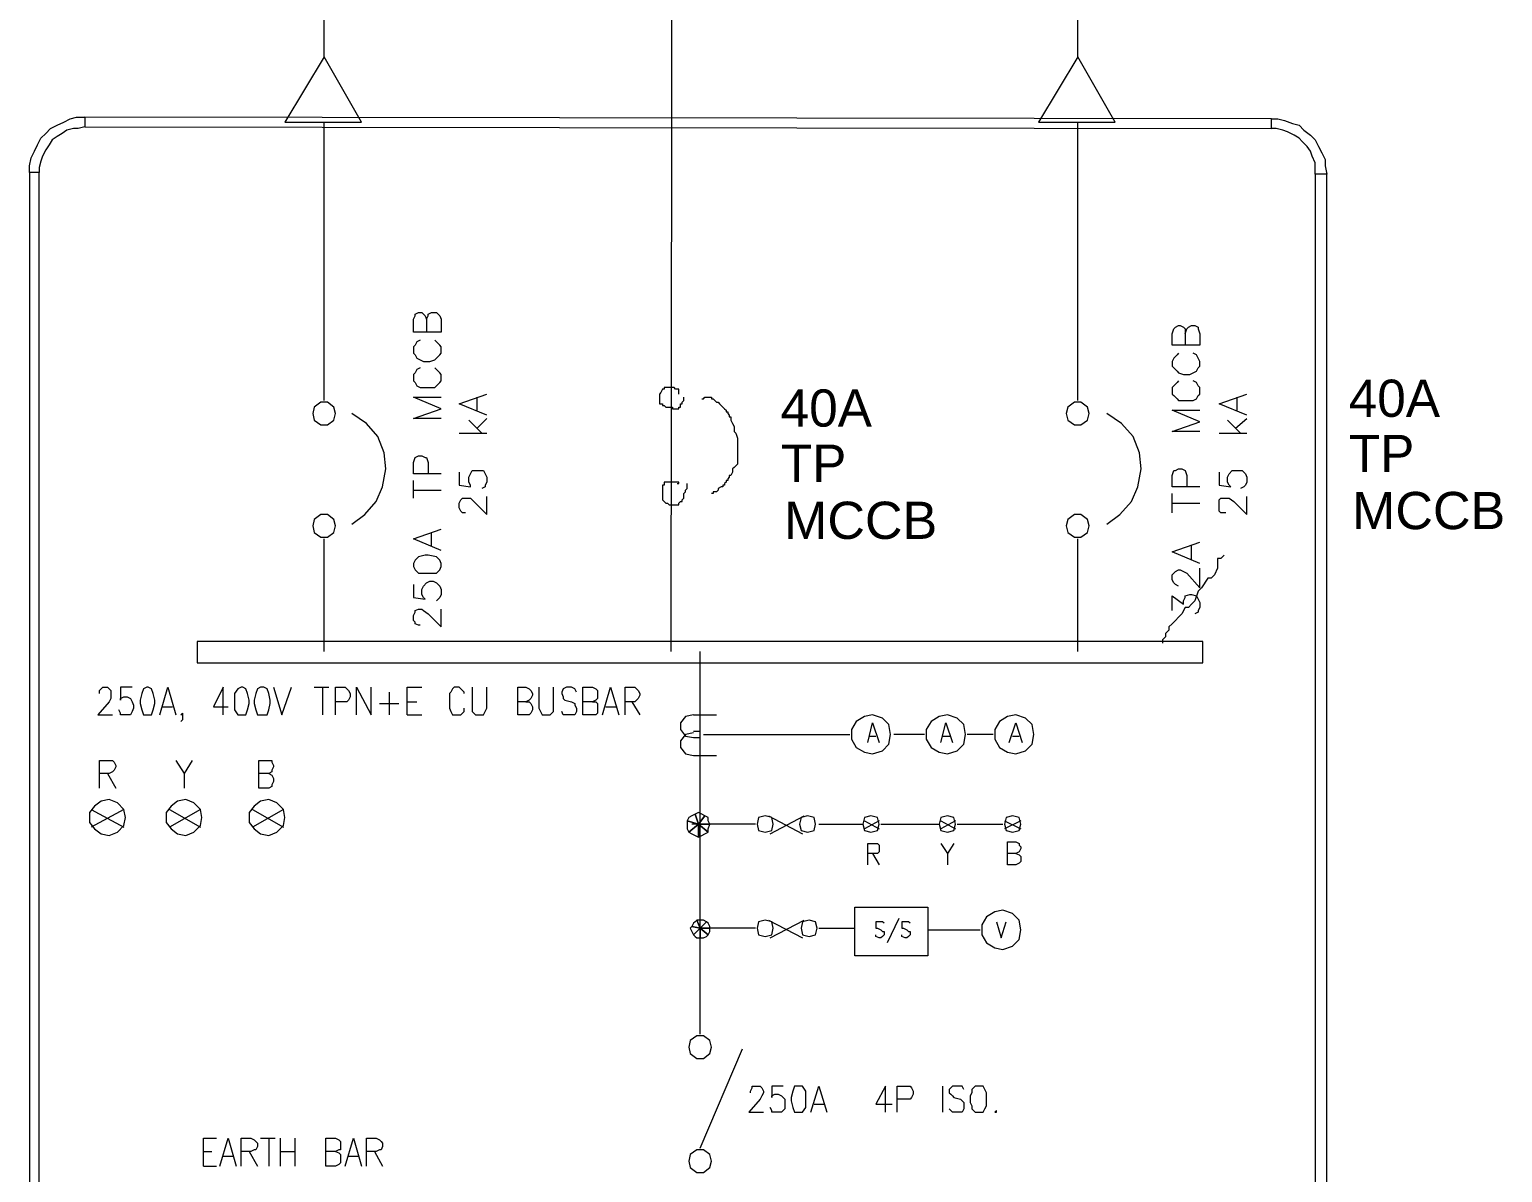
# Model space of a CAD drawing. Header units: inches. Extents: x 0.2 to 10.8, y 0.5 to 8.
# Drawn here: x 1.327 to 2.835, y 3.202 to 4.371 of the extents above; entities that cross this region are included whole.
import ezdxf

# ---------------------------------------------------------------- set-up
doc = ezdxf.new("R2010")
doc.units = ezdxf.units.IN
doc.header["$MEASUREMENT"] = 0
doc.layers.add('PDF_Geometry', color=7, linetype='Continuous')
doc.layers.add('PDF_Text', color=1, linetype='Continuous')
doc.styles.add('PDF Microsoft Sans Serif', font='micross.ttf')

msp = doc.modelspace()

# ---------------------------------------------------------------- linework, layer by layer
at = {"layer": 'PDF_Geometry', "lineweight": 9}
for points in [[(1.6283, 4.3433), (1.6283, 5.3067)], [(2.4, 4.3433), (2.4, 5.3067)], [(1.6283, 3.9917), (1.6283, 4.2767)], [(2.4, 3.9917), (2.4, 4.2767)], [(1.6283, 3.735), (1.6283, 3.85)], [(2.4, 3.735), (2.4, 3.85)], [(2.0133, 3.3433), (2.0133, 3.735)], [(2.0067, 3.67), (2.03, 3.67)], [(2.0067, 3.6533), (2.0133, 3.6533)], [(2.0067, 3.6467), (2.0133, 3.6467)], [(2.0167, 3.65), (2.1667, 3.65)], [(2.2433, 3.65), (2.2117, 3.65)], [(2.3133, 3.65), (2.2867, 3.65)], [(2.0067, 3.6283), (2.03, 3.6283)], [(2.07, 3.5583), (2.005, 3.5583)], [(2.07, 3.4517), (2.0133, 3.4517)], [(2.0133, 3.2267), (2.0567, 3.3283)]]:
    msp.add_lwpolyline(points, dxfattribs=at)
at = {"layer": 'PDF_Geometry', "color": 1, "lineweight": 9}
msp.add_lwpolyline([(1.985, 5.1317), (1.9833, 3.735)], dxfattribs=at)
at = {"layer": 'PDF_Geometry', "lineweight": 13}
for points in [[(1.6283, 4.3433), (1.5883, 4.2767), (1.6667, 4.2767), (1.6283, 4.3433)], [(2.4, 4.3433), (2.36, 4.2767), (2.4383, 4.2767), (2.4, 4.3433)], [(1.3833, 4.2817), (1.3833, 4.2717), (1.3767, 4.27), (1.3717, 4.27), (1.365, 4.2683), (1.36, 4.265), (1.355, 4.2617), (1.35, 4.2583), (1.3467, 4.2533), (1.3433, 4.2483), (1.34, 4.2417), (1.3383, 4.2367), (1.3367, 4.23), (1.3367, 4.225), (1.3267, 4.225), (1.3267, 4.2317), (1.3283, 4.24), (1.3317, 4.2467), (1.335, 4.2533), (1.3383, 4.26), (1.3433, 4.265), (1.3483, 4.27), (1.355, 4.2733), (1.3617, 4.2767), (1.3683, 4.28), (1.375, 4.2817), (1.3833, 4.2817)], [(1.3833, 4.2817), (1.3833, 4.2717), (2.5983, 4.27), (2.5983, 4.28), (1.3833, 4.2817)], [(2.655, 4.2233), (2.6433, 4.2233), (2.6433, 4.23), (2.6433, 4.235), (2.64, 4.2417), (2.6383, 4.2467), (2.635, 4.2517), (2.63, 4.2567), (2.6267, 4.26), (2.6217, 4.2633), (2.615, 4.2667), (2.61, 4.2683), (2.6033, 4.27), (2.5983, 4.27), (2.5983, 4.28), (2.605, 4.28), (2.6117, 4.2783), (2.62, 4.275), (2.6267, 4.2733), (2.6317, 4.2683), (2.6383, 4.2633), (2.6433, 4.2583), (2.6467, 4.2517), (2.65, 4.245), (2.6533, 4.2383), (2.6533, 4.2317), (2.655, 4.2233)], [(1.3267, 3.1783), (1.3367, 3.1783), (1.3367, 4.225), (1.3267, 4.225), (1.3267, 3.1783)], [(2.655, 4.2233), (2.6433, 4.2233), (2.6433, 3.1767), (2.655, 3.1767), (2.655, 4.2233)], [(1.7333, 4.075), (1.735, 4.0783), (1.735, 4.08), (1.7383, 4.0817), (1.7433, 4.0817), (1.745, 4.08), (1.7467, 4.0783), (1.7483, 4.075), (1.7483, 4.0617), (1.72, 4.0617), (1.72, 4.075), (1.7217, 4.0783), (1.7217, 4.08), (1.725, 4.0817), (1.7283, 4.0817), (1.73, 4.08), (1.7317, 4.0783), (1.7333, 4.075), (1.7333, 4.0617)], [(2.51, 4.06), (2.5117, 4.065), (2.5133, 4.0667), (2.5167, 4.0683), (2.52, 4.0683), (2.5233, 4.0667), (2.5233, 4.065), (2.525, 4.06), (2.525, 4.0483), (2.4967, 4.0483), (2.4967, 4.06), (2.4983, 4.065), (2.5, 4.0667), (2.5033, 4.0683), (2.505, 4.0683), (2.5083, 4.0667), (2.51, 4.065), (2.51, 4.06), (2.51, 4.0483)], [(1.7267, 4.0533), (1.7233, 4.0517), (1.7217, 4.0483), (1.72, 4.0467), (1.72, 4.04), (1.7217, 4.0383), (1.7233, 4.035), (1.7267, 4.0333), (1.73, 4.0317), (1.7367, 4.0317), (1.7417, 4.0333), (1.7433, 4.035), (1.7467, 4.0383), (1.7483, 4.04), (1.7483, 4.0467), (1.7467, 4.0483), (1.7433, 4.0517), (1.7417, 4.0533)], [(2.5033, 4.04), (2.5017, 4.0383), (2.4983, 4.035), (2.4967, 4.0317), (2.4967, 4.0267), (2.4983, 4.025), (2.5017, 4.0217), (2.5033, 4.02), (2.5083, 4.0183), (2.515, 4.0183), (2.5183, 4.02), (2.5217, 4.0217), (2.5233, 4.025), (2.525, 4.0267), (2.525, 4.0317), (2.5233, 4.035), (2.5217, 4.0383), (2.5183, 4.04)], [(1.7267, 4.025), (1.7233, 4.0233), (1.7217, 4.02), (1.72, 4.0183), (1.72, 4.0117), (1.7217, 4.01), (1.7233, 4.0067), (1.7267, 4.005), (1.73, 4.005), (1.7367, 4.005), (1.7417, 4.005), (1.7433, 4.0067), (1.7467, 4.01), (1.7483, 4.0117), (1.7483, 4.0183), (1.7467, 4.02), (1.7433, 4.0233), (1.7417, 4.025)], [(1.795, 3.9767), (1.7667, 3.9883), (1.795, 3.9983)], [(2.5033, 4.0117), (2.5017, 4.01), (2.4983, 4.0067), (2.4967, 4.005), (2.4967, 3.9983), (2.4983, 3.9967), (2.5017, 3.9933), (2.5033, 3.9917), (2.5083, 3.9917), (2.515, 3.9917), (2.5183, 3.9917), (2.5217, 3.9933), (2.5233, 3.9967), (2.525, 3.9983), (2.525, 4.005), (2.5233, 4.0067), (2.5217, 4.01), (2.5183, 4.0117)], [(2.5733, 3.9767), (2.545, 3.9883), (2.5733, 3.9983)], [(1.64, 3.9783), (1.6383, 3.985), (1.6317, 3.99), (1.625, 3.99), (1.6183, 3.985), (1.6167, 3.9783), (1.6183, 3.9717), (1.625, 3.9667), (1.6317, 3.9667), (1.6383, 3.9717), (1.64, 3.9783)], [(1.7483, 3.9733), (1.72, 3.9733), (1.7483, 3.9833), (1.72, 3.995), (1.7483, 3.995)], [(1.785, 3.9817), (1.785, 3.995)], [(2.4117, 3.9783), (2.41, 3.985), (2.4033, 3.99), (2.3967, 3.99), (2.39, 3.985), (2.3883, 3.9783), (2.39, 3.9717), (2.3967, 3.9667), (2.4033, 3.9667), (2.41, 3.9717), (2.4117, 3.9783)], [(2.5633, 3.9817), (2.5633, 3.995)], [(1.6567, 3.865), (1.67, 3.875), (1.6817, 3.8883), (1.6883, 3.9033), (1.6917, 3.9217), (1.69, 3.9383), (1.6833, 3.955), (1.6717, 3.9683), (1.6567, 3.9783)], [(1.7767, 3.9717), (1.79, 3.9583)], [(1.785, 3.9633), (1.795, 3.9733)], [(2.43, 3.865), (2.4433, 3.875), (2.455, 3.8883), (2.4617, 3.9033), (2.465, 3.9217), (2.4633, 3.9383), (2.4567, 3.955), (2.445, 3.9683), (2.43, 3.9783)], [(2.525, 3.96), (2.4967, 3.96), (2.525, 3.97), (2.4967, 3.9817), (2.525, 3.9817)], [(2.5533, 3.9717), (2.5667, 3.9583)], [(2.5617, 3.9633), (2.5733, 3.9733)], [(1.7667, 3.9583), (1.795, 3.9583)], [(2.545, 3.9583), (2.5733, 3.9583)], [(1.7483, 3.9167), (1.72, 3.9167), (1.72, 3.9283), (1.7217, 3.9333), (1.725, 3.935), (1.7283, 3.935), (1.7317, 3.9333), (1.7333, 3.9333), (1.735, 3.9283), (1.735, 3.9167)], [(1.72, 3.8917), (1.72, 3.91)], [(1.7667, 3.9183), (1.7667, 3.905), (1.7783, 3.9033), (1.7783, 3.905), (1.7767, 3.9083), (1.7767, 3.9133), (1.7783, 3.9167), (1.78, 3.92), (1.785, 3.92), (1.7867, 3.92), (1.7917, 3.92), (1.7933, 3.9167), (1.795, 3.9133), (1.795, 3.9083), (1.7933, 3.905), (1.7933, 3.9033), (1.79, 3.9017)], [(2.525, 3.9033), (2.4967, 3.9033), (2.4967, 3.915), (2.4983, 3.92), (2.5, 3.92), (2.5033, 3.9217), (2.5067, 3.9217), (2.51, 3.92), (2.5117, 3.915), (2.5117, 3.9033)], [(2.545, 3.9183), (2.545, 3.905), (2.5567, 3.9033), (2.555, 3.905), (2.5533, 3.9083), (2.5533, 3.9133), (2.555, 3.9167), (2.5583, 3.92), (2.5617, 3.92), (2.565, 3.92), (2.5683, 3.92), (2.5717, 3.9167), (2.5733, 3.9133), (2.5733, 3.9083), (2.5717, 3.905), (2.57, 3.9033), (2.5667, 3.9017)], [(1.72, 3.9), (1.7483, 3.9)], [(1.7733, 3.8767), (1.7717, 3.8767), (1.77, 3.8767), (1.7683, 3.8783), (1.7667, 3.8817), (1.7667, 3.8867), (1.7683, 3.89), (1.77, 3.8917), (1.7717, 3.8917), (1.775, 3.8917), (1.7783, 3.8917), (1.7817, 3.8883), (1.795, 3.875), (1.795, 3.8933)], [(2.4967, 3.8767), (2.4967, 3.8967)], [(2.5517, 3.8767), (2.55, 3.8767), (2.5467, 3.8767), (2.545, 3.8783), (2.545, 3.8817), (2.545, 3.8867), (2.545, 3.89), (2.5467, 3.8917), (2.55, 3.8917), (2.5517, 3.8917), (2.555, 3.8917), (2.56, 3.8883), (2.5733, 3.875), (2.5733, 3.8933)], [(2.4967, 3.8867), (2.525, 3.8867)], [(1.64, 3.8633), (1.6383, 3.87), (1.6317, 3.875), (1.625, 3.875), (1.6183, 3.87), (1.6167, 3.8633), (1.6183, 3.8567), (1.625, 3.8517), (1.6317, 3.8517), (1.6383, 3.8567), (1.64, 3.8633)], [(2.4117, 3.8633), (2.41, 3.87), (2.4033, 3.875), (2.3967, 3.875), (2.39, 3.87), (2.3883, 3.8633), (2.39, 3.8567), (2.3967, 3.8517), (2.4033, 3.8517), (2.41, 3.8567), (2.4117, 3.8633)], [(1.7483, 3.8383), (1.72, 3.85), (1.7483, 3.86)], [(1.7383, 3.8433), (1.7383, 3.8567)], [(2.525, 3.825), (2.4967, 3.8367), (2.525, 3.8467)], [(1.72, 3.8217), (1.7217, 3.8183), (1.725, 3.815), (1.7317, 3.815), (1.735, 3.815), (1.7433, 3.815), (1.7467, 3.8183), (1.7483, 3.8217), (1.7483, 3.825), (1.7467, 3.8283), (1.7433, 3.8317), (1.735, 3.8333), (1.7317, 3.8333), (1.725, 3.8317), (1.7217, 3.8283), (1.72, 3.825), (1.72, 3.8217)], [(2.5167, 3.8283), (2.5167, 3.8433)], [(2.5033, 3.8017), (2.5, 3.8033), (2.4983, 3.805), (2.4967, 3.8083), (2.4967, 3.8133), (2.4983, 3.815), (2.5, 3.8167), (2.5033, 3.8183), (2.505, 3.8183), (2.5083, 3.8167), (2.5117, 3.815), (2.525, 3.8), (2.525, 3.82)], [(1.72, 3.8033), (1.72, 3.79), (1.7317, 3.7883), (1.73, 3.79), (1.7283, 3.7933), (1.7283, 3.7983), (1.73, 3.8017), (1.7333, 3.805), (1.7367, 3.8067), (1.74, 3.8067), (1.7433, 3.805), (1.7467, 3.8017), (1.7483, 3.7983), (1.7483, 3.7933), (1.7467, 3.79), (1.745, 3.7883), (1.7433, 3.7867)], [(2.4967, 3.7767), (2.4967, 3.7917), (2.5083, 3.7833), (2.5083, 3.7867), (2.51, 3.79), (2.51, 3.7917), (2.515, 3.7933), (2.5167, 3.7933), (2.5217, 3.7917), (2.5233, 3.7883), (2.525, 3.785), (2.525, 3.78), (2.5233, 3.7767), (2.5233, 3.775), (2.52, 3.7733)], [(1.7267, 3.7617), (1.725, 3.7617), (1.7217, 3.7633), (1.7217, 3.765), (1.72, 3.7667), (1.72, 3.7717), (1.7217, 3.775), (1.7217, 3.7767), (1.725, 3.7783), (1.7283, 3.7783), (1.73, 3.7767), (1.735, 3.7733), (1.7483, 3.76), (1.7483, 3.7783)], [(1.4983, 3.745), (1.4983, 3.7233), (2.5283, 3.7233), (2.5283, 3.745), (1.4983, 3.745)], [(1.3983, 3.6917), (1.3983, 3.695), (1.4, 3.6967), (1.4017, 3.6983), (1.4067, 3.6983), (1.4083, 3.6967), (1.41, 3.695), (1.41, 3.6917), (1.41, 3.69), (1.41, 3.6867), (1.4083, 3.6833), (1.3967, 3.67), (1.4117, 3.67)], [(1.4317, 3.6983), (1.42, 3.6983), (1.42, 3.685), (1.42, 3.6867), (1.4233, 3.6883), (1.4267, 3.6883), (1.43, 3.6867), (1.4317, 3.6833), (1.4333, 3.68), (1.4333, 3.6767), (1.4317, 3.6733), (1.43, 3.67), (1.4267, 3.67), (1.4233, 3.67), (1.42, 3.67), (1.42, 3.6717), (1.4183, 3.675)], [(1.4467, 3.6983), (1.4433, 3.6967), (1.4417, 3.6917), (1.44, 3.685), (1.44, 3.6817), (1.4417, 3.675), (1.4433, 3.67), (1.4467, 3.67), (1.4483, 3.67), (1.4517, 3.67), (1.4533, 3.675), (1.455, 3.6817), (1.455, 3.685), (1.4533, 3.6917), (1.4517, 3.6967), (1.4483, 3.6983), (1.4467, 3.6983)], [(1.46, 3.67), (1.4683, 3.6983), (1.4767, 3.67)], [(1.525, 3.67), (1.525, 3.6983), (1.515, 3.6783), (1.53, 3.6783)], [(1.5433, 3.6983), (1.54, 3.6967), (1.5367, 3.6917), (1.5367, 3.685), (1.5367, 3.6817), (1.5367, 3.675), (1.54, 3.67), (1.5433, 3.67), (1.545, 3.67), (1.5483, 3.67), (1.55, 3.675), (1.5517, 3.6817), (1.5517, 3.685), (1.55, 3.6917), (1.5483, 3.6967), (1.545, 3.6983), (1.5433, 3.6983)], [(1.5633, 3.6983), (1.56, 3.6967), (1.5583, 3.6917), (1.5567, 3.685), (1.5567, 3.6817), (1.5583, 3.675), (1.56, 3.67), (1.5633, 3.67), (1.5667, 3.67), (1.57, 3.67), (1.5717, 3.675), (1.5733, 3.6817), (1.5733, 3.685), (1.5717, 3.6917), (1.57, 3.6967), (1.5667, 3.6983), (1.5633, 3.6983)], [(1.5767, 3.6983), (1.585, 3.67), (1.595, 3.6983)], [(1.6183, 3.6983), (1.6333, 3.6983)], [(1.6267, 3.6983), (1.6267, 3.67)], [(1.64, 3.67), (1.64, 3.6983), (1.65, 3.6983), (1.6517, 3.6967), (1.6533, 3.695), (1.655, 3.6917), (1.655, 3.6883), (1.6533, 3.685), (1.6517, 3.6833), (1.65, 3.6833), (1.64, 3.6833)], [(1.6617, 3.67), (1.6617, 3.6983), (1.6767, 3.67), (1.6767, 3.6983)], [(1.7133, 3.67), (1.7133, 3.6983), (1.7283, 3.6983)], [(1.7717, 3.6917), (1.7717, 3.6933), (1.7683, 3.6967), (1.7667, 3.6983), (1.7617, 3.6983), (1.76, 3.6967), (1.7583, 3.6933), (1.7567, 3.6917), (1.7567, 3.6867), (1.7567, 3.68), (1.7567, 3.6767), (1.7583, 3.6733), (1.76, 3.67), (1.7617, 3.67), (1.7667, 3.67), (1.7683, 3.67), (1.7717, 3.6733), (1.7717, 3.6767)], [(1.78, 3.6983), (1.78, 3.6767), (1.78, 3.6733), (1.7833, 3.67), (1.7867, 3.67), (1.7883, 3.67), (1.7917, 3.67), (1.7933, 3.6733), (1.795, 3.6767), (1.795, 3.6983)], [(1.835, 3.6833), (1.8383, 3.6833), (1.84, 3.6817), (1.8417, 3.6783), (1.8417, 3.675), (1.84, 3.6717), (1.8383, 3.67), (1.835, 3.67), (1.8267, 3.67), (1.8267, 3.6983), (1.835, 3.6983), (1.8383, 3.6967), (1.84, 3.695), (1.8417, 3.6917), (1.8417, 3.69), (1.84, 3.6867), (1.8383, 3.685), (1.835, 3.6833), (1.8267, 3.6833)], [(1.8483, 3.6983), (1.8483, 3.6767), (1.85, 3.6733), (1.8517, 3.67), (1.855, 3.67), (1.8567, 3.67), (1.86, 3.67), (1.8633, 3.6733), (1.8633, 3.6767), (1.8633, 3.6983)], [(1.8867, 3.6933), (1.885, 3.6967), (1.8817, 3.6983), (1.8767, 3.6983), (1.8733, 3.6967), (1.8717, 3.6933), (1.8717, 3.6917), (1.8733, 3.6883), (1.8733, 3.6867), (1.875, 3.685), (1.8817, 3.6833), (1.885, 3.6817), (1.885, 3.68), (1.8867, 3.6767), (1.8867, 3.6733), (1.885, 3.67), (1.8817, 3.67), (1.8767, 3.67), (1.8733, 3.67), (1.8717, 3.6733)], [(1.9033, 3.6833), (1.9067, 3.6833), (1.9083, 3.6817), (1.9083, 3.6783), (1.9083, 3.675), (1.9083, 3.6717), (1.9067, 3.67), (1.9033, 3.67), (1.8933, 3.67), (1.8933, 3.6983), (1.9033, 3.6983), (1.9067, 3.6967), (1.9083, 3.695), (1.9083, 3.6917), (1.9083, 3.69), (1.9083, 3.6867), (1.9067, 3.685), (1.9033, 3.6833), (1.8933, 3.6833)], [(1.9133, 3.67), (1.9217, 3.6983), (1.93, 3.67)], [(1.9367, 3.67), (1.9367, 3.6983), (1.9467, 3.6983), (1.9483, 3.6967), (1.95, 3.695), (1.9517, 3.6917), (1.9517, 3.69), (1.95, 3.6867), (1.9483, 3.685), (1.9467, 3.6833), (1.9367, 3.6833)], [(1.685, 3.6817), (1.705, 3.6817)], [(1.695, 3.6933), (1.695, 3.67)], [(1.7133, 3.6833), (1.7233, 3.6833)], [(1.9433, 3.6833), (1.9517, 3.67)], [(1.4633, 3.6783), (1.4733, 3.6783)], [(1.4833, 3.67), (1.4817, 3.67), (1.4833, 3.6717), (1.4833, 3.67), (1.4833, 3.6683), (1.4833, 3.665), (1.4817, 3.6633)], [(1.7133, 3.67), (1.7283, 3.67)], [(1.9167, 3.6783), (1.9283, 3.6783)], [(2.0067, 3.67), (1.9983, 3.6683), (1.9933, 3.6617), (1.9933, 3.655), (1.9983, 3.6483), (2.0067, 3.6467)], [(2.2083, 3.65), (2.2067, 3.66), (2.2, 3.6667), (2.19, 3.67), (2.1817, 3.6683), (2.1733, 3.6633), (2.1683, 3.655), (2.1683, 3.645), (2.1733, 3.6367), (2.1817, 3.6317), (2.19, 3.63), (2.2, 3.6333), (2.2067, 3.64), (2.2083, 3.65)], [(2.285, 3.65), (2.2833, 3.66), (2.2767, 3.6667), (2.2667, 3.67), (2.2583, 3.6683), (2.25, 3.6633), (2.245, 3.655), (2.245, 3.645), (2.25, 3.6367), (2.2583, 3.6317), (2.2667, 3.63), (2.2767, 3.6333), (2.2833, 3.64), (2.285, 3.65)], [(2.355, 3.65), (2.3533, 3.66), (2.3467, 3.6667), (2.3367, 3.67), (2.3283, 3.6683), (2.32, 3.6633), (2.315, 3.655), (2.315, 3.645), (2.32, 3.6367), (2.3283, 3.6317), (2.3367, 3.63), (2.3467, 3.6333), (2.3533, 3.64), (2.355, 3.65)], [(2.0067, 3.6517), (1.9983, 3.65), (1.9933, 3.6433), (1.9933, 3.6367), (1.9983, 3.63), (2.0067, 3.6283)], [(2.0133, 3.6483), (2.0133, 3.6517)], [(2.185, 3.6417), (2.19, 3.6617), (2.1967, 3.6417)], [(2.26, 3.6417), (2.265, 3.6617), (2.2717, 3.6417)], [(2.33, 3.6417), (2.3367, 3.6617), (2.3433, 3.6417)], [(2.1867, 3.6483), (2.1933, 3.6483)], [(2.2617, 3.6483), (2.27, 3.6483)], [(2.3333, 3.6483), (2.34, 3.6483)], [(1.3983, 3.595), (1.3983, 3.6233), (1.4083, 3.6233), (1.4117, 3.6233), (1.4133, 3.6217), (1.415, 3.6183), (1.415, 3.6167), (1.4133, 3.6133), (1.4117, 3.6117), (1.4083, 3.61), (1.3983, 3.61)], [(1.4767, 3.6233), (1.485, 3.61), (1.485, 3.595)], [(1.4933, 3.6233), (1.485, 3.61)], [(1.5717, 3.61), (1.575, 3.6083), (1.5767, 3.605), (1.5767, 3.6017), (1.575, 3.5983), (1.575, 3.5967), (1.5717, 3.595), (1.5617, 3.595), (1.5617, 3.6233), (1.5717, 3.6233), (1.575, 3.6233), (1.575, 3.6217), (1.5767, 3.6183), (1.5767, 3.6167), (1.575, 3.6133), (1.575, 3.6117), (1.5717, 3.61), (1.5617, 3.61)], [(1.4067, 3.61), (1.415, 3.595)], [(1.425, 3.565), (1.4233, 3.5733), (1.4167, 3.58), (1.4083, 3.5833), (1.4, 3.5817), (1.3933, 3.5767), (1.3883, 3.57), (1.3883, 3.56), (1.3933, 3.5533), (1.4, 3.5483), (1.4083, 3.5467), (1.4167, 3.55), (1.4233, 3.5567), (1.425, 3.565)], [(1.5033, 3.565), (1.5017, 3.5733), (1.495, 3.58), (1.4867, 3.5833), (1.4783, 3.5817), (1.4717, 3.5767), (1.4667, 3.57), (1.4667, 3.56), (1.4717, 3.5533), (1.4783, 3.5483), (1.4867, 3.5467), (1.495, 3.55), (1.5017, 3.5567), (1.5033, 3.565)], [(1.5883, 3.565), (1.5867, 3.5733), (1.58, 3.58), (1.5717, 3.5833), (1.5633, 3.5817), (1.5567, 3.5767), (1.5517, 3.57), (1.5517, 3.56), (1.5567, 3.5533), (1.5633, 3.5483), (1.5717, 3.5467), (1.58, 3.55), (1.5867, 3.5567), (1.5883, 3.565)], [(1.4233, 3.5733), (1.39, 3.555)], [(1.39, 3.5733), (1.4233, 3.555)], [(1.47, 3.5733), (1.5017, 3.555)], [(1.5017, 3.5733), (1.47, 3.555)], [(1.5867, 3.5733), (1.555, 3.555)], [(1.555, 3.5733), (1.5867, 3.555)], [(2.0083, 3.5683), (2.005, 3.5667), (2.0017, 3.565), (2, 3.5617), (2.0117, 3.5583), (2.0083, 3.5683)], [(2, 3.5617), (2, 3.5583), (2, 3.5533), (2.0017, 3.55), (2.0117, 3.5583), (2, 3.5617)], [(2.0183, 3.5667), (2.015, 3.5683), (2.0117, 3.57), (2.0083, 3.5683), (2.0117, 3.5583), (2.0183, 3.5667)], [(2.0233, 3.5583), (2.0217, 3.5617), (2.0217, 3.565), (2.0183, 3.5667), (2.0117, 3.5583), (2.0233, 3.5583)], [(2.0883, 3.5583), (2.0867, 3.565), (2.08, 3.5667), (2.0733, 3.565), (2.0717, 3.5583), (2.0733, 3.5517), (2.08, 3.55), (2.0867, 3.5517), (2.0883, 3.5583)], [(2.0833, 3.5667), (2.1183, 3.5483)], [(2.085, 3.5483), (2.12, 3.5667)], [(2.1317, 3.5583), (2.13, 3.565), (2.1233, 3.5667), (2.1167, 3.565), (2.115, 3.5583), (2.1167, 3.5517), (2.1233, 3.55), (2.13, 3.5517), (2.1317, 3.5583)], [(2.1967, 3.5583), (2.195, 3.565), (2.1883, 3.5667), (2.1817, 3.565), (2.18, 3.5583), (2.1817, 3.5517), (2.1883, 3.55), (2.195, 3.5517), (2.1967, 3.5583)], [(2.1967, 3.5617), (2.1817, 3.5533)], [(2.1817, 3.5617), (2.1967, 3.5533)], [(2.275, 3.5583), (2.2733, 3.565), (2.2667, 3.5667), (2.26, 3.565), (2.2583, 3.5583), (2.26, 3.5517), (2.2667, 3.55), (2.2733, 3.5517), (2.275, 3.5583)], [(2.275, 3.5617), (2.26, 3.5533)], [(2.26, 3.5617), (2.275, 3.5533)], [(2.3417, 3.5583), (2.34, 3.565), (2.3333, 3.5667), (2.3267, 3.565), (2.325, 3.5583), (2.3267, 3.5517), (2.3333, 3.55), (2.34, 3.5517), (2.3417, 3.5583)], [(2.3417, 3.5617), (2.325, 3.5533)], [(2.325, 3.5617), (2.3417, 3.5533)], [(2.0017, 3.55), (2.005, 3.5483), (2.0083, 3.5467), (2.0117, 3.545), (2.0117, 3.5583), (2.0017, 3.55)], [(2.0117, 3.545), (2.015, 3.5467), (2.0183, 3.5483), (2.0217, 3.55), (2.0117, 3.5583), (2.0117, 3.545)], [(2.0217, 3.55), (2.0217, 3.5533), (2.0233, 3.5583), (2.0117, 3.5583), (2.0217, 3.55)], [(2.135, 3.5583), (2.18, 3.5583)], [(2.1983, 3.5583), (2.2583, 3.5583)], [(2.2767, 3.5583), (2.3233, 3.5583)], [(2.185, 3.5167), (2.185, 3.5383), (2.1917, 3.5383), (2.195, 3.5383), (2.1967, 3.5367), (2.1967, 3.535), (2.1967, 3.5333), (2.1967, 3.53), (2.195, 3.5283), (2.1917, 3.5283), (2.185, 3.5283)], [(2.26, 3.5383), (2.2667, 3.5283), (2.2667, 3.5167)], [(2.2733, 3.5383), (2.2667, 3.5283)], [(2.3367, 3.5283), (2.34, 3.5267), (2.3417, 3.525), (2.3417, 3.52), (2.34, 3.5183), (2.3367, 3.5167), (2.3283, 3.5167), (2.3283, 3.54), (2.3367, 3.54), (2.34, 3.5383), (2.34, 3.5367), (2.3417, 3.535), (2.3417, 3.5333), (2.34, 3.53), (2.3367, 3.5283), (2.3283, 3.5283)], [(2.19, 3.5283), (2.1967, 3.5167)], [(2.2467, 3.4733), (2.2467, 3.4233), (2.1717, 3.4233), (2.1717, 3.4733), (2.2467, 3.4733)], [(2.3417, 3.45), (2.34, 3.46), (2.3333, 3.4667), (2.3233, 3.47), (2.315, 3.4683), (2.3067, 3.4633), (2.3017, 3.455), (2.3017, 3.445), (2.3067, 3.4367), (2.315, 3.4317), (2.3233, 3.43), (2.3333, 3.4333), (2.34, 3.44), (2.3417, 3.45)], [(2.01, 3.46), (2.0083, 3.4583), (2.0067, 3.4567), (2.005, 3.4533), (2.0133, 3.4517), (2.01, 3.46)], [(2.02, 3.4583), (2.0167, 3.46), (2.0133, 3.46), (2.01, 3.46), (2.0133, 3.4517), (2.02, 3.4583)], [(2.0233, 3.4517), (2.0233, 3.4533), (2.0217, 3.4567), (2.02, 3.4583), (2.0133, 3.4517), (2.0233, 3.4517)], [(2.0883, 3.4517), (2.0867, 3.4583), (2.08, 3.46), (2.0733, 3.4583), (2.0717, 3.4517), (2.0733, 3.445), (2.08, 3.4433), (2.0867, 3.445), (2.0883, 3.4517)], [(2.0833, 3.46), (2.1183, 3.4417)], [(2.085, 3.4417), (2.12, 3.46)], [(2.1333, 3.4517), (2.1317, 3.4583), (2.125, 3.46), (2.1183, 3.4583), (2.1167, 3.4517), (2.1183, 3.445), (2.125, 3.4433), (2.1317, 3.445), (2.1333, 3.4517)], [(2.2017, 3.4567), (2.2, 3.4583), (2.1983, 3.4583), (2.1967, 3.4583), (2.1933, 3.4583), (2.1933, 3.4567), (2.1933, 3.455), (2.1933, 3.4533), (2.1933, 3.4517), (2.195, 3.4517), (2.1983, 3.45), (2.2, 3.4483), (2.2017, 3.4483), (2.2017, 3.4467), (2.2017, 3.445), (2.2, 3.4433), (2.1983, 3.4417), (2.1967, 3.4417), (2.1933, 3.4433), (2.1933, 3.445)], [(2.2167, 3.4617), (2.205, 3.4367)], [(2.2283, 3.4567), (2.2267, 3.4583), (2.225, 3.4583), (2.2233, 3.4583), (2.22, 3.4583), (2.22, 3.4567), (2.22, 3.455), (2.22, 3.4533), (2.22, 3.4517), (2.2217, 3.4517), (2.225, 3.45), (2.2267, 3.4483), (2.2283, 3.4483), (2.2283, 3.4467), (2.2283, 3.445), (2.2267, 3.4433), (2.225, 3.4417), (2.2233, 3.4417), (2.22, 3.4433), (2.22, 3.445)], [(2.3167, 3.4583), (2.3217, 3.4417), (2.3267, 3.4583)], [(2.005, 3.4533), (2.0033, 3.4517), (2.005, 3.4483), (2.0067, 3.445), (2.0133, 3.4517), (2.005, 3.4533)], [(2.0067, 3.445), (2.0083, 3.4433), (2.01, 3.4417), (2.0133, 3.4417), (2.0133, 3.4517), (2.0067, 3.445)], [(2.0133, 3.4417), (2.0167, 3.4417), (2.02, 3.4433), (2.0217, 3.445), (2.0133, 3.4517), (2.0133, 3.4417)], [(2.0217, 3.445), (2.0233, 3.4483), (2.0233, 3.4517), (2.0133, 3.4517), (2.0217, 3.445)], [(2.135, 3.4517), (2.1717, 3.4517)], [(2.2467, 3.45), (2.3, 3.45)], [(2.025, 3.33), (2.0233, 3.3367), (2.0167, 3.3417), (2.01, 3.3417), (2.0033, 3.3367), (2.0017, 3.33), (2.0033, 3.3233), (2.01, 3.3183), (2.0167, 3.3183), (2.0233, 3.3233), (2.025, 3.33)], [(2.065, 3.2833), (2.065, 3.285), (2.0667, 3.2883), (2.0667, 3.29), (2.07, 3.29), (2.0733, 3.29), (2.075, 3.29), (2.0767, 3.2883), (2.0783, 3.285), (2.0783, 3.2833), (2.0767, 3.28), (2.075, 3.2767), (2.0633, 3.2633), (2.0783, 3.2633)], [(2.0983, 3.29), (2.0867, 3.29), (2.0867, 3.2783), (2.0867, 3.28), (2.09, 3.2817), (2.0933, 3.2817), (2.0967, 3.28), (2.1, 3.2767), (2.1, 3.2733), (2.1, 3.27), (2.1, 3.2667), (2.0967, 3.2633), (2.0933, 3.2633), (2.09, 3.2633), (2.0867, 3.2633), (2.0867, 3.265), (2.085, 3.2683)], [(2.1133, 3.29), (2.11, 3.29), (2.1083, 3.285), (2.1067, 3.2783), (2.1067, 3.275), (2.1083, 3.2683), (2.11, 3.2633), (2.1133, 3.2633), (2.115, 3.2633), (2.1183, 3.2633), (2.1217, 3.2683), (2.1217, 3.275), (2.1217, 3.2783), (2.1217, 3.285), (2.1183, 3.29), (2.115, 3.29), (2.1133, 3.29)], [(2.1267, 3.2633), (2.135, 3.29), (2.1433, 3.2633)], [(2.2033, 3.2633), (2.2033, 3.29), (2.1933, 3.2717), (2.21, 3.2717)], [(2.215, 3.2633), (2.215, 3.29), (2.225, 3.29), (2.2283, 3.29), (2.23, 3.2883), (2.2317, 3.285), (2.2317, 3.2817), (2.23, 3.2783), (2.2283, 3.2767), (2.225, 3.2767), (2.215, 3.2767)], [(2.2617, 3.29), (2.2617, 3.2633)], [(2.2833, 3.2867), (2.2817, 3.29), (2.2783, 3.29), (2.2733, 3.29), (2.2717, 3.29), (2.2683, 3.2867), (2.2683, 3.2833), (2.27, 3.2817), (2.2717, 3.28), (2.2733, 3.2783), (2.28, 3.2767), (2.2817, 3.275), (2.2833, 3.2733), (2.2833, 3.27), (2.2833, 3.2667), (2.2817, 3.2633), (2.2783, 3.2633), (2.2733, 3.2633), (2.2717, 3.2633), (2.2683, 3.2667)], [(2.2967, 3.29), (2.295, 3.29), (2.2917, 3.2867), (2.2917, 3.2833), (2.29, 3.28), (2.29, 3.2733), (2.2917, 3.27), (2.2917, 3.2667), (2.295, 3.2633), (2.2967, 3.2633), (2.3017, 3.2633), (2.3033, 3.2633), (2.305, 3.2667), (2.3067, 3.27), (2.3067, 3.2733), (2.3067, 3.28), (2.3067, 3.2833), (2.305, 3.2867), (2.3033, 3.29), (2.3017, 3.29), (2.2967, 3.29)], [(2.13, 3.2717), (2.14, 3.2717)], [(2.3167, 3.265), (2.315, 3.2633), (2.3167, 3.2633), (2.3167, 3.265)], [(1.505, 3.2083), (1.505, 3.2367), (1.5183, 3.2367)], [(1.5217, 3.2083), (1.53, 3.2367), (1.5383, 3.2083)], [(1.5433, 3.2083), (1.5433, 3.2367), (1.5533, 3.2367), (1.5567, 3.235), (1.5583, 3.2333), (1.56, 3.2317), (1.56, 3.2283), (1.5583, 3.225), (1.5567, 3.225), (1.5533, 3.2233), (1.5433, 3.2233)], [(1.5633, 3.2367), (1.5783, 3.2367)], [(1.5717, 3.2367), (1.5717, 3.2083)], [(1.5833, 3.2367), (1.5833, 3.2083)], [(1.5983, 3.2367), (1.5983, 3.2083)], [(1.64, 3.2233), (1.6433, 3.2217), (1.645, 3.22), (1.645, 3.2183), (1.645, 3.2133), (1.645, 3.2117), (1.6433, 3.21), (1.64, 3.2083), (1.63, 3.2083), (1.63, 3.2367), (1.64, 3.2367), (1.6433, 3.235), (1.645, 3.2333), (1.645, 3.2317), (1.645, 3.2283), (1.645, 3.225), (1.6433, 3.225), (1.64, 3.2233), (1.63, 3.2233)], [(1.65, 3.2083), (1.6583, 3.2367), (1.6667, 3.2083)], [(1.6717, 3.2083), (1.6717, 3.2367), (1.6817, 3.2367), (1.685, 3.235), (1.6867, 3.2333), (1.6883, 3.2317), (1.6883, 3.2283), (1.6867, 3.225), (1.685, 3.225), (1.6817, 3.2233), (1.6717, 3.2233)], [(1.505, 3.2233), (1.5133, 3.2233)], [(1.525, 3.2183), (1.535, 3.2183)], [(1.5517, 3.2233), (1.56, 3.2083)], [(1.5833, 3.2233), (1.5983, 3.2233)], [(1.6533, 3.2183), (1.6633, 3.2183)], [(1.68, 3.2233), (1.6883, 3.2083)], [(2.025, 3.2133), (2.0233, 3.22), (2.0167, 3.225), (2.01, 3.225), (2.0033, 3.22), (2.0017, 3.2133), (2.0033, 3.2067), (2.01, 3.2017), (2.0167, 3.2017), (2.0233, 3.2067), (2.025, 3.2133)], [(1.505, 3.2083), (1.5183, 3.2083)]]:
    msp.add_lwpolyline(points, dxfattribs=at)
at = {"layer": 'PDF_Geometry', "color": 1, "lineweight": 18}
for points in [[(1.9917, 3.9983), (1.9917, 4), (1.9917, 4.0017), (1.9917, 4.0033), (1.9883, 4.0033), (1.9867, 4.005), (1.985, 4.005), (1.9833, 4.005), (1.9817, 4.005), (1.98, 4.005), (1.9783, 4.005), (1.9767, 4.005), (1.9767, 4.0033), (1.975, 4.0033), (1.9733, 4), (1.9717, 3.9983), (1.9717, 3.9967), (1.9717, 3.995), (1.9717, 3.9933), (1.9717, 3.9917), (1.9717, 3.99), (1.9717, 3.9883), (1.9733, 3.9883), (1.975, 3.9883), (1.975, 3.9867), (1.9767, 3.9867), (1.9783, 3.985), (1.98, 3.985), (1.9817, 3.985), (1.9833, 3.985), (1.985, 3.985), (1.985, 3.9833), (1.9867, 3.9833), (1.9883, 3.9833), (1.99, 3.9833), (1.9917, 3.9833), (1.9917, 3.985), (1.9933, 3.985), (1.9933, 3.9867), (1.9933, 3.9883), (1.995, 3.9883), (1.995, 3.99), (1.9967, 3.9917), (1.9967, 3.9933), (1.9967, 3.995)], [(2.015, 3.9933), (2.0167, 3.9933), (2.0183, 3.995), (2.02, 3.995), (2.0217, 3.995), (2.0233, 3.995), (2.025, 3.995), (2.025, 3.9933), (2.0267, 3.9933), (2.0283, 3.9917), (2.03, 3.99), (2.0317, 3.99), (2.0333, 3.9883), (2.035, 3.9867), (2.0367, 3.985), (2.0383, 3.9833), (2.04, 3.9817), (2.04, 3.98), (2.0417, 3.98), (2.0417, 3.9783), (2.0433, 3.9767), (2.0433, 3.975), (2.045, 3.975), (2.045, 3.9733), (2.045, 3.9717), (2.0467, 3.9683), (2.0483, 3.965), (2.0483, 3.9617), (2.0483, 3.96), (2.05, 3.9583), (2.0517, 3.9533), (2.0517, 3.9517), (2.0517, 3.95), (2.0517, 3.9483), (2.0517, 3.9467), (2.0517, 3.945), (2.0517, 3.9433), (2.0517, 3.9417), (2.0517, 3.94), (2.0517, 3.9383), (2.0517, 3.9367), (2.0517, 3.935), (2.0517, 3.9333), (2.0517, 3.93), (2.0517, 3.9283), (2.0517, 3.9267), (2.05, 3.925), (2.0483, 3.9233), (2.0467, 3.9217), (2.0467, 3.9183), (2.045, 3.915), (2.0433, 3.915), (2.0433, 3.9133), (2.0417, 3.9117), (2.0417, 3.91), (2.04, 3.91), (2.04, 3.9083), (2.0383, 3.9067), (2.0383, 3.905), (2.0367, 3.905), (2.0367, 3.9033), (2.035, 3.9033), (2.0317, 3.9017), (2.0317, 3.9), (2.03, 3.8983), (2.0267, 3.8983), (2.0267, 3.8967), (2.025, 3.8967)], [(1.99, 3.9067), (1.9917, 3.9067), (1.9917, 3.9083), (1.99, 3.9083), (1.9883, 3.9083), (1.9867, 3.9083), (1.985, 3.9083), (1.9833, 3.9083), (1.9817, 3.9083), (1.98, 3.9083), (1.9783, 3.9083), (1.9767, 3.9083), (1.9767, 3.9067), (1.9767, 3.905), (1.975, 3.905), (1.975, 3.9033), (1.975, 3.9017), (1.975, 3.9), (1.975, 3.8983), (1.975, 3.8967), (1.975, 3.895), (1.975, 3.8933), (1.975, 3.8917), (1.975, 3.89), (1.9767, 3.8883), (1.9783, 3.8867), (1.98, 3.8867), (1.9817, 3.885), (1.9833, 3.885), (1.985, 3.885), (1.9867, 3.885), (1.9883, 3.885), (1.99, 3.885), (1.9917, 3.885), (1.9917, 3.8867), (1.9933, 3.8883), (1.995, 3.8883), (1.995, 3.89), (1.9967, 3.8917), (1.9967, 3.8933), (1.9967, 3.895), (1.9967, 3.8967), (1.9983, 3.8983), (1.9983, 3.9), (2, 3.9017), (2, 3.9033), (2, 3.905), (2, 3.9067)], [(2.55, 3.8333), (2.5467, 3.83), (2.5433, 3.83), (2.5433, 3.82), (2.54, 3.8133), (2.5367, 3.81), (2.5333, 3.81), (2.5267, 3.8), (2.5233, 3.7967), (2.52, 3.7867), (2.5167, 3.7833), (2.5133, 3.78), (2.51, 3.78), (2.5067, 3.7733), (2.5033, 3.77), (2.5, 3.7667), (2.4967, 3.7633), (2.4933, 3.76), (2.4933, 3.7567), (2.49, 3.7533), (2.49, 3.75), (2.4867, 3.7467), (2.4867, 3.7433)]]:
    msp.add_lwpolyline(points, dxfattribs=at)

# ---------------------------------------------------------------- texts
at = {"layer": 'PDF_Text', "char_height": 0.038116, "attachment_point": 7, "style": 'PDF Microsoft Sans Serif'}
for s, insert in [('\\W0.987321;40A', (2.6775, 3.9744)), ('\\W0.987321;40A', (2.0958, 3.9644)), ('\\W0.983410;TP', (2.6778, 3.9184)), ('\\W0.983410;TP', (2.0962, 3.9084)), ('\\W1.000959;MCCB', (2.6809, 3.8595)), ('\\W1.000959;MCCB', (2.0993, 3.8495))]:
    msp.add_mtext(s, dxfattribs=dict(at, insert=insert))

doc.saveas('drawing.dxf')
